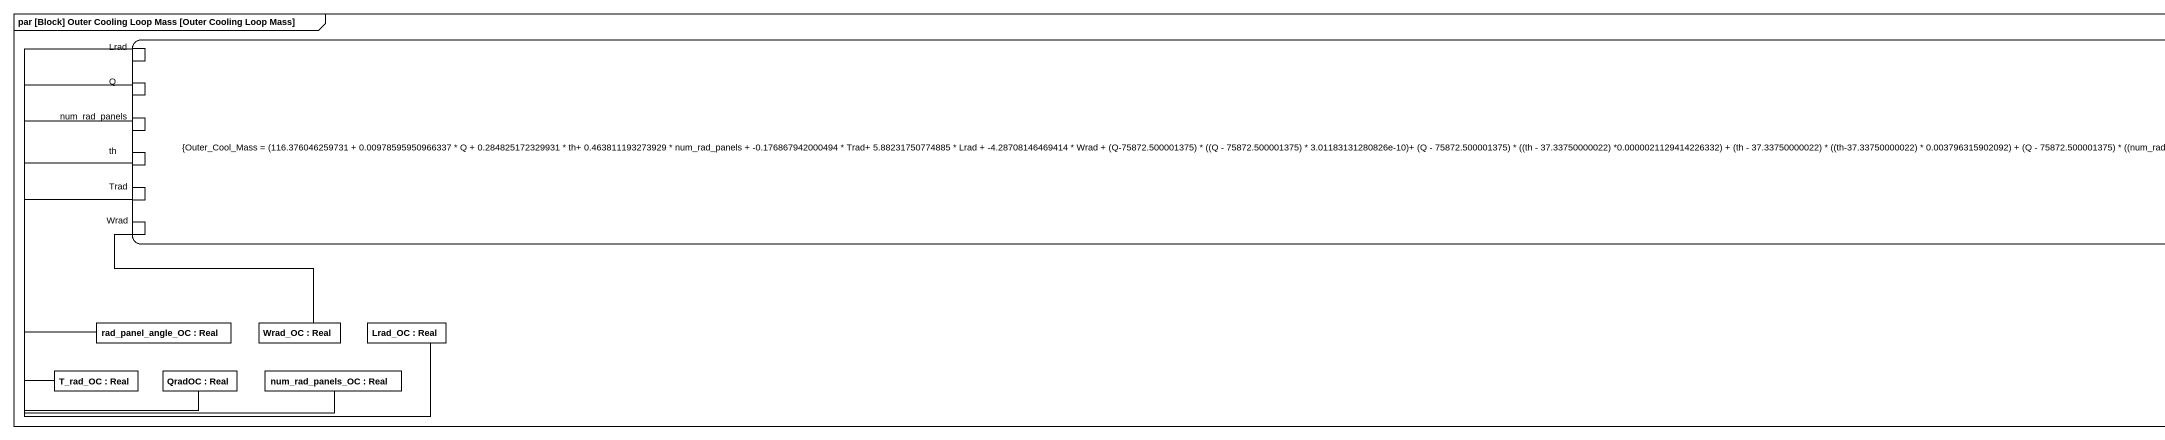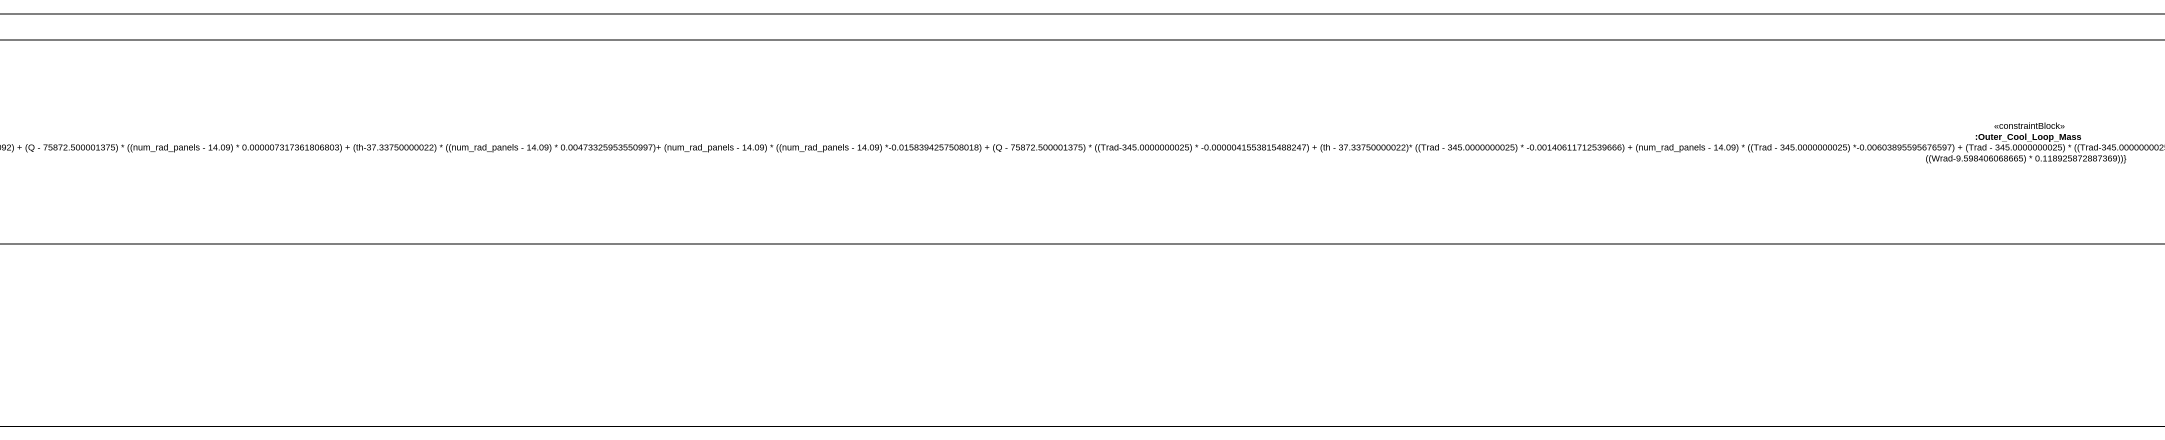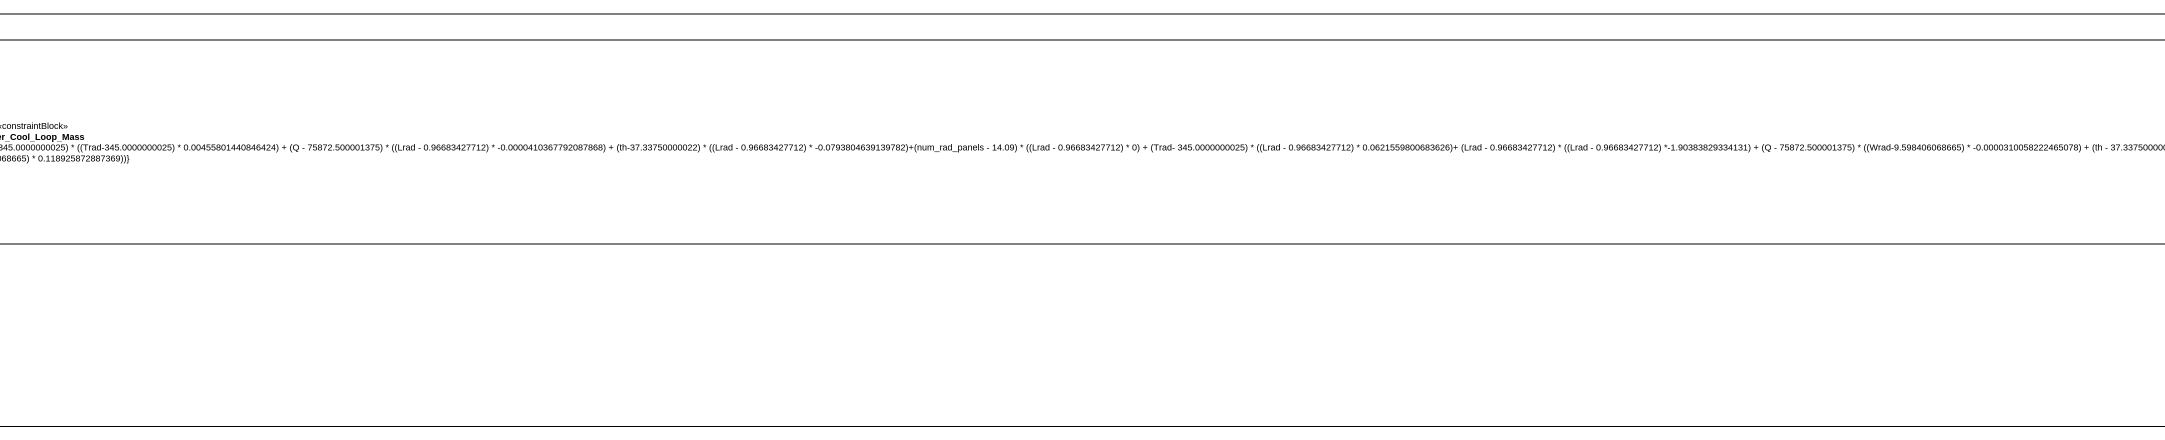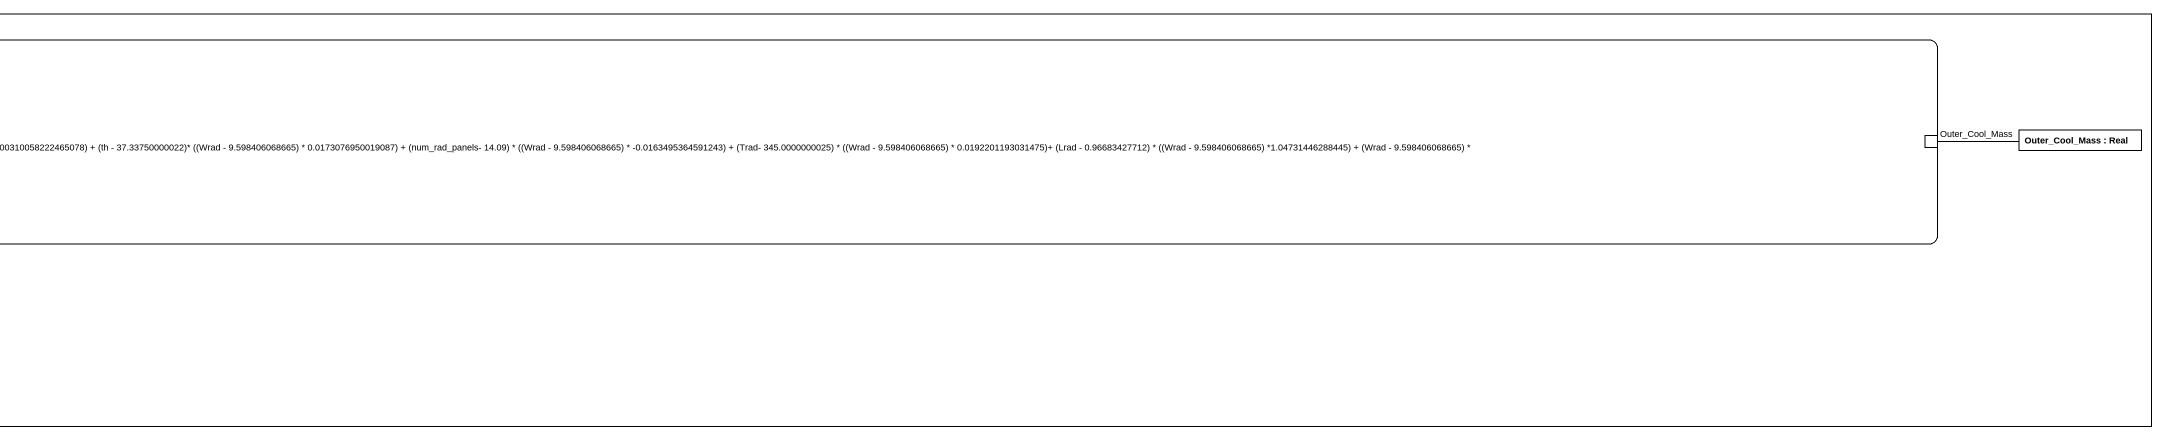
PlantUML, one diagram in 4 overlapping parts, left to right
@startuml
mainframe par [Block] Outer Cooling Loop Mass [Outer Cooling Loop Mass]
rectangle ":Outer_Cool_Loop_Mass\n{Outer_Cool_Mass = (116.376046259731 + 0.00978595950966337 * Q + 0.284825172329931 * th+ 0.463811193273929 * num_rad_panels + -0.176867942000494 * Trad+ 5.88231750774885 * Lrad + -4.28708146469414 * Wrad + (Q-75872.500001375) * ((Q - 75872.500001375) * 3.01183131280826e-10)+ (Q - 75872.500001375) * ((th - 37.33750000022) *0.0000021129414226332) + (th - 37.33750000022) * ((th-37.33750000022) * 0.003796315902092) + (Q - 75872.500001375) * ((num_rad_panels - 14.09) * 0.000007317361806803) + (th-37.33750000022) * ((num_rad_panels - 14.09) * 0.00473325953550997)+ (num_rad_panels - 14.09) * ((num_rad_panels - 14.09) *-0.0158394257508018) + (Q - 75872.500001375) * ((Trad-345.0000000025) * -0.0000041553815488247) + (th - 37.33750000022)* ((Trad - 345.0000000025) * -0.00140611712539666) + (num_rad_panels - 14.09) * ((Trad - 345.0000000025) *-0.00603895595676597) + (Trad - 345.0000000025) * ((Trad-345.0000000025) * 0.00455801440846424) + (Q - 75872.500001375) * ((Lrad - 0.96683427712) * -0.0000410367792087868) + (th-37.33750000022) * ((Lrad - 0.96683427712) * -0.0793804639139782)+(num_rad_panels - 14.09) * ((Lrad - 0.96683427712) * 0) + (Trad- 345.0000000025) * ((Lrad - 0.96683427712) * 0.0621559800683626)+ (Lrad - 0.96683427712) * ((Lrad - 0.96683427712) *-1.90383829334131) + (Q - 75872.500001375) * ((Wrad-9.598406068665) * -0.0000310058222465078) + (th - 37.33750000022)* ((Wrad - 9.598406068665) * 0.0173076950019087) + (num_rad_panels- 14.09) * ((Wrad - 9.598406068665) * -0.0163495364591243) + (Trad- 345.0000000025) * ((Wrad - 9.598406068665) * 0.0192201193031475)+ (Lrad - 0.96683427712) * ((Wrad - 9.598406068665) *1.04731446288445) + (Wrad - 9.598406068665) * ((Wrad-9.598406068665) * 0.118925872887369))}" as Outer_Cool_Loop_Mass <<constraintBlock>> {
  port Lrad
  port Q
  port num_rad_panels
  port th
  port Outer_Cool_Mass
  port Trad
  port Wrad
}
rectangle "Outer_Cool_Mass : Real" as Outer_Cool_Mass_2
rectangle "rad_panel_angle_OC : Real" as rad_panel_angle_OC
rectangle "Wrad_OC : Real" as Wrad_OC
rectangle "Lrad_OC : Real" as Lrad_OC
rectangle "T_rad_OC : Real" as T_rad_OC
rectangle "QradOC : Real" as QradOC
rectangle "num_rad_panels_OC : Real" as num_rad_panels_OC
Lrad -- Lrad_OC
Q -- QradOC
num_rad_panels -- num_rad_panels_OC
th -- rad_panel_angle_OC
Outer_Cool_Mass -right- Outer_Cool_Mass_2
Trad -- T_rad_OC
Wrad -- Wrad_OC
@enduml
